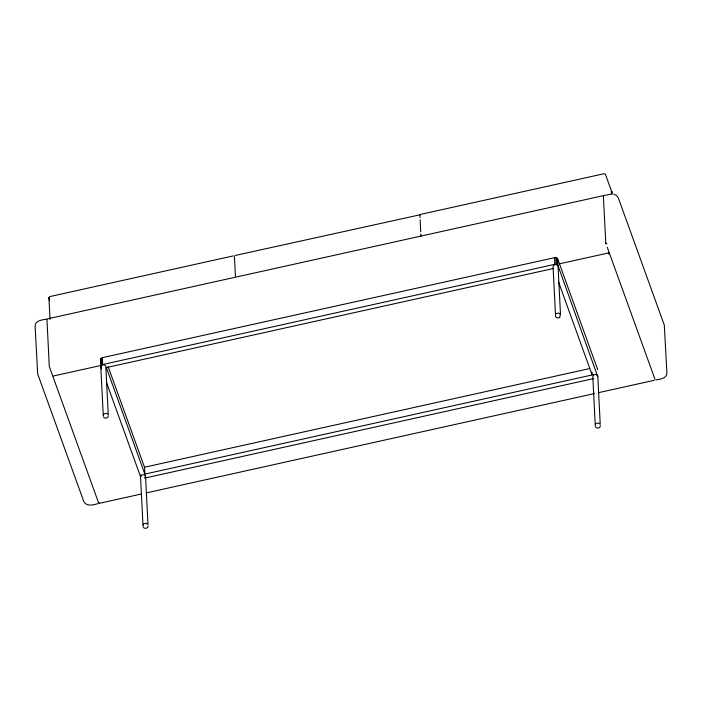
<?xml version="1.0" encoding="UTF-8"?>
<svg xmlns="http://www.w3.org/2000/svg" width="702" height="702" viewBox="0 0 702 702"><rect width="100%" height="100%" fill="white"/><g stroke="black" fill="none" stroke-linecap="round" stroke-linejoin="round"><path stroke-width="1.05" d="M46.964 319.471L49.28 366.444L52.597 375.71M597.42 369.814A2.571 1.913 -2.9 0 0 597.42 368.822L557.625 258.731L555.808 257.415L102.343 357.669L100.518 359.064L100.869 366.918L101.606 368.98M100.869 366.918L100.518 359.064M597.771 376.676L557.976 265.602L557.625 258.731M609.073 252.281L607.23 247.183M608.695 252.746C609.661 255.291 608.441 250.895 608.608 253.957L609.02 253.782M609.011 252.817L608.818 253.597M609.257 252.974L608.95 253.676M144.849 477.799L145.516 475.93L143.699 474.622L141.216 475.166L140.549 477.035L143.015 525.658L143.682 523.789L146.165 523.244L147.982 524.552L145.516 475.93M559.827 316.251L560.494 314.382L558.029 265.76L556.212 264.443L553.729 264.996L553.062 266.865L555.528 315.488M419.919 215.066L420.542 214.391L604.378 173.648L605.414 174.28L611.925 192.304L611.03 191.804L611.854 191.62L611.758 193.094M100.869 365.926L102.685 364.531L554.826 264.312L557.309 264.751L557.976 265.602M560.108 316.997C558.564 318.936 554.852 317.69 555.405 315.066M49.552 296.63L233.389 255.879M235.047 255.51L419.603 214.891M46.341 319.138C42.418 319.831 34.837 320.577 35.118 326.237L37.689 373.973L83.713 501.281C86.03 506.853 93.568 505.028 97.894 503.632M47.253 318.919L602.904 195.753M603.764 195.577L611.556 194.006M53.08 376.07L101.255 365.391M559.476 263.82L608.731 252.904M553.641 268.454L106.362 367.594L144.858 474.096L592.137 374.956L591.988 372.007M556.195 313.618L558.678 313.066L560.494 314.382M144.858 474.096L144.507 467.234L589.645 368.559M144.875 478.062L593.813 378.545M99.544 503.264L141.234 494.024M146.578 492.839L594.497 393.559M598.78 392.611L654.369 380.282M656.019 379.914C659.898 379.282 667.181 378.396 666.882 372.885L664.311 325.158L618.286 197.85L616.549 195.463L613.75 194.208M608.406 253.141L609.31 253.51M603.378 196.191L605.835 243.848L605.756 243.094M103.387 416.9C104.414 419.138 108.599 418.26 108.248 415.698M595.322 426.553C596.13 429.071 600.675 428.343 600.324 425.623M143.076 526.798C143.884 529.317 148.42 528.588 148.078 525.868M609.406 253.203L654.984 379.282M558.45 281.765L592.137 374.956M108.231 366.874L144.507 467.234M106.441 382.353L140.663 477.009L140.567 475.052M50.035 319.463L48.929 297.622L49.658 299.631M52.931 376.544L98.508 502.632M48.929 297.622L49.535 300.851M611.854 191.62L612.135 194.428M556.958 257.888L557.309 264.751M555.808 257.415L556.159 264.285M554.475 257.45L554.826 264.312M419.919 215.391L420.024 217.576M420.138 219.761L420.744 231.765M420.858 233.95L420.972 236.135M234.424 256.511L235.424 276.158M102.343 357.669L102.685 364.531M101.185 358.187L101.536 365.058M101.483 365.242L100.816 367.111L103.273 415.733L103.949 413.864L106.432 413.311L108.248 414.628L105.783 366.005L103.966 364.689L101.483 365.242M593.471 374.921L592.804 376.79L595.261 425.412L595.928 423.543L598.411 422.999L600.228 424.306L597.771 375.684L595.954 374.377L593.471 374.921M606.317 243.568L606.721 243.796L606.317 243.568M603.895 195.639L603.895 195.639M99.473 503.255L98.947 503.036L99.473 503.255"/></g></svg>
